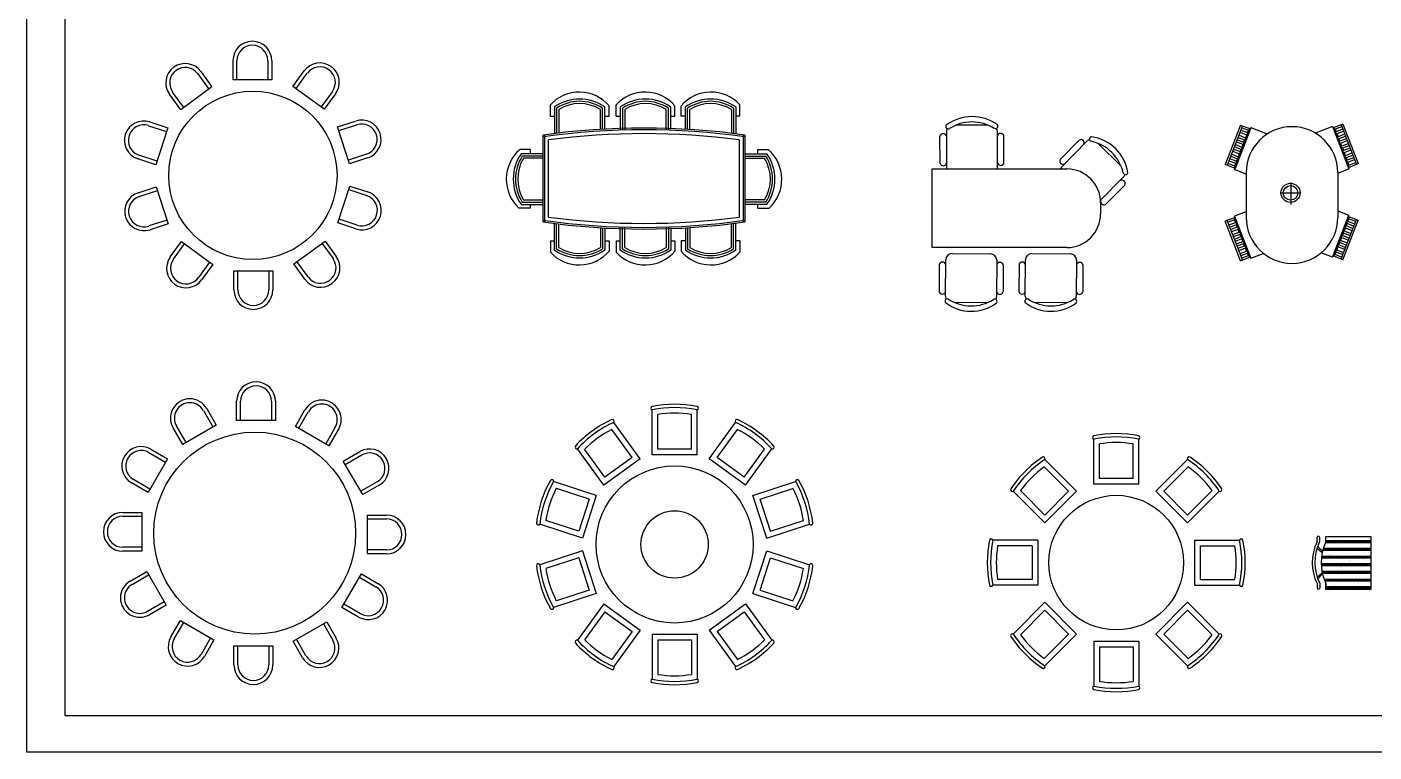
# Model space of a CAD drawing. Header units: inches. Extents: x 11.8 to 54.3, y 7.5 to 32.3.
# Drawn here: x 11.81 to 23.82, y 7.5 to 13.96 of the extents above; entities that cross this region are included whole.
import ezdxf

# ---------------------------------------------------------------- set-up
doc = ezdxf.new("R2010")
doc.units = ezdxf.units.IN
doc.header["$MEASUREMENT"] = 0
for name, color, linetype in [('02', 2, 'Continuous'), ('1', 1, 'Continuous'), ('4', 4, 'Continuous'), ('kadrbm', 4, 'Continuous')]:
    doc.layers.add(name, color=color, linetype=linetype)

# ---------------------------------------------------------------- blocks, each defined once
blk = doc.blocks.new('kadrbm')
at = {"layer": 'kadrbm', "color": 4}
blk.add_lwpolyline([(0, 0), (0, 24.797), (21, 24.797), (21, 0), (0, 0)], close=True, dxfattribs=at)
blk.add_lwpolyline([(20.663, 0.326), (20.663, 24.46), (0.337, 24.46), (0.337, 0.326), (20.663, 0.326)], dxfattribs=at)

msp = doc.modelspace()

# ---------------------------------------------------------------- linework, layer by layer
at = {"layer": '02'}
for p, q in [((13.681, 13.492), (13.681, 13.662)), ((13.958, 13.662), (13.958, 13.492)), ((13.332, 13.545), (13.432, 13.408)), ((14.209, 13.413), (14.309, 13.55)), ((13.208, 13.245), (13.108, 13.383)), ((14.533, 13.388), (14.433, 13.25)), ((12.893, 13.083), (13.055, 13.031)), ((14.589, 13.039), (14.751, 13.091)), ((12.97, 12.768), (12.808, 12.82)), ((14.837, 12.828), (14.675, 12.776)), ((12.811, 12.452), (12.972, 12.505)), ((14.678, 12.513), (14.839, 12.46)), ((13.058, 12.241), (12.896, 12.189)), ((14.754, 12.197), (14.592, 12.249)), ((13.115, 11.893), (13.215, 12.03)), ((14.439, 12.035), (14.539, 11.898)), ((13.438, 11.867), (13.338, 11.73)), ((13.689, 11.619), (13.689, 11.789)), ((13.966, 11.789), (13.966, 11.619)), ((14.316, 11.735), (14.216, 11.872)), ((13.713, 10.457), (13.713, 10.627)), ((13.99, 10.627), (13.99, 10.457)), ((13.382, 10.545), (13.467, 10.398)), ((14.233, 10.386), (14.318, 10.533)), ((17.434, 10.201), (17.434, 10.508)), ((17.734, 10.201), (17.734, 10.508)), ((13.228, 10.259), (13.143, 10.407)), ((14.558, 10.395), (14.473, 10.248)), ((17.206, 10.126), (17.025, 10.376)), ((17.963, 10.126), (18.144, 10.376)), ((21.372, 9.939), (21.372, 10.247)), ((21.672, 9.939), (21.672, 10.247)), ((12.897, 10.17), (13.044, 10.085)), ((14.647, 10.064), (14.794, 10.149)), ((16.963, 9.95), (16.782, 10.199)), ((17.206, 10.126), (16.963, 9.95)), ((17.734, 10.201), (17.434, 10.201)), ((18.205, 9.95), (17.963, 10.126)), ((18.205, 9.95), (18.386, 10.199)), ((21.097, 9.826), (20.88, 10.043)), ((21.946, 9.826), (22.164, 10.043)), ((12.906, 9.845), (12.759, 9.93)), ((14.933, 9.91), (14.785, 9.825)), ((16.822, 9.756), (16.53, 9.851)), ((18.346, 9.756), (18.639, 9.851)), ((21.672, 9.939), (21.372, 9.939)), ((16.822, 9.756), (16.73, 9.471)), ((18.439, 9.471), (18.346, 9.756)), ((20.885, 9.613), (20.668, 9.831)), ((21.097, 9.826), (20.885, 9.613)), ((22.158, 9.613), (21.946, 9.826)), ((22.158, 9.613), (22.376, 9.831)), ((12.664, 9.602), (12.834, 9.602)), ((14.845, 9.578), (15.015, 9.578)), ((16.73, 9.471), (16.437, 9.566)), ((18.439, 9.471), (18.732, 9.566)), ((23.392, 9.421), (23.792, 9.422)), ((23.392, 9.375), (23.392, 9.421)), ((23.392, 9.375), (23.392, 9.416)), ((23.392, 9.385), (23.792, 9.385)), ((23.392, 9.377), (23.792, 9.377)), ((23.448, 9.406), (23.448, 9.406)), ((23.461, 9.415), (23.461, 9.415)), ((23.48, 9.402), (23.48, 9.402)), ((23.529, 9.395), (23.529, 9.395)), ((23.548, 9.375), (23.548, 9.375)), ((23.611, 9.385), (23.611, 9.385)), ((23.616, 9.416), (23.616, 9.416)), ((23.643, 9.38), (23.643, 9.38)), ((23.692, 9.374), (23.692, 9.374)), ((23.779, 9.41), (23.779, 9.41)), ((23.782, 9.37), (23.782, 9.37)), ((23.792, 9.422), (23.792, 8.949)), ((12.834, 9.326), (12.664, 9.326)), ((15.015, 9.302), (14.845, 9.302)), ((20.772, 9.339), (20.464, 9.339)), ((20.772, 9.339), (20.772, 9.039)), ((22.272, 9.339), (22.579, 9.339)), ((22.272, 9.039), (22.272, 9.339)), ((23.363, 9.3), (23.792, 9.3)), ((23.365, 9.308), (23.792, 9.308)), ((23.368, 9.317), (23.792, 9.317)), ((23.384, 9.3), (23.384, 9.3)), ((23.388, 9.368), (23.792, 9.368)), ((23.393, 9.257), (23.393, 9.257)), ((23.413, 9.251), (23.413, 9.251)), ((23.424, 9.262), (23.424, 9.262)), ((23.424, 9.253), (23.424, 9.253)), ((23.457, 9.298), (23.457, 9.298)), ((23.475, 9.358), (23.475, 9.358)), ((23.476, 9.31), (23.476, 9.31)), ((23.537, 9.365), (23.537, 9.365)), ((23.539, 9.355), (23.539, 9.355)), ((23.547, 9.283), (23.547, 9.283)), ((23.572, 9.299), (23.572, 9.299)), ((23.612, 9.299), (23.612, 9.299)), ((23.658, 9.257), (23.658, 9.257)), ((23.664, 9.358), (23.664, 9.358)), ((23.697, 9.353), (23.697, 9.353)), ((23.718, 9.312), (23.718, 9.312)), ((23.73, 9.322), (23.73, 9.322)), ((23.735, 9.283), (23.735, 9.283)), ((23.76, 9.299), (23.76, 9.299)), ((23.774, 9.363), (23.774, 9.363)), ((23.775, 9.293), (23.775, 9.293)), ((16.73, 9.231), (16.437, 9.136)), ((16.73, 9.231), (16.822, 8.945)), ((18.346, 8.945), (18.439, 9.231)), ((18.439, 9.231), (18.732, 9.136)), ((23.348, 9.18), (23.792, 9.18)), ((23.348, 9.171), (23.792, 9.171)), ((23.349, 9.163), (23.792, 9.163)), ((23.35, 9.231), (23.792, 9.231)), ((23.351, 9.24), (23.792, 9.24)), ((23.352, 9.248), (23.792, 9.248)), ((23.352, 9.196), (23.352, 9.196)), ((23.372, 9.244), (23.372, 9.244)), ((23.427, 9.207), (23.427, 9.207)), ((23.453, 9.182), (23.453, 9.182)), ((23.473, 9.246), (23.473, 9.246)), ((23.498, 9.132), (23.498, 9.132)), ((23.523, 9.148), (23.523, 9.148)), ((23.534, 9.143), (23.534, 9.143)), ((23.535, 9.238), (23.535, 9.238)), ((23.555, 9.235), (23.555, 9.235)), ((23.587, 9.231), (23.587, 9.231)), ((23.594, 9.198), (23.594, 9.198)), ((23.606, 9.209), (23.606, 9.209)), ((23.608, 9.183), (23.608, 9.183)), ((23.615, 9.207), (23.615, 9.207)), ((23.636, 9.225), (23.636, 9.225)), ((23.686, 9.131), (23.686, 9.131)), ((23.694, 9.236), (23.694, 9.236)), ((23.712, 9.148), (23.712, 9.148)), ((23.718, 9.214), (23.718, 9.214)), ((23.75, 9.21), (23.75, 9.21)), ((23.772, 9.177), (23.772, 9.177)), ((23.776, 9.145), (23.776, 9.145)), ((23.787, 9.156), (23.787, 9.156)), ((12.747, 8.994), (12.894, 9.079)), ((14.774, 9.059), (14.921, 8.974)), ((20.772, 9.039), (20.464, 9.039)), ((22.272, 9.039), (22.579, 9.039)), ((23.355, 9.112), (23.792, 9.112)), ((23.357, 9.103), (23.792, 9.103)), ((23.359, 9.095), (23.792, 9.095)), ((23.368, 9.128), (23.368, 9.128)), ((23.368, 9.103), (23.368, 9.103)), ((23.375, 9.043), (23.792, 9.043)), ((23.378, 9.055), (23.378, 9.055)), ((23.378, 9.035), (23.792, 9.035)), ((23.382, 9.026), (23.792, 9.026)), ((23.41, 9.03), (23.41, 9.03)), ((23.417, 9.097), (23.417, 9.097)), ((23.45, 9.065), (23.45, 9.065)), ((23.47, 9.085), (23.47, 9.085)), ((23.482, 9.095), (23.482, 9.095)), ((23.5, 9.086), (23.5, 9.086)), ((23.531, 9.122), (23.531, 9.122)), ((23.531, 9.082), (23.531, 9.082)), ((23.566, 9.055), (23.566, 9.055)), ((23.58, 9.075), (23.58, 9.075)), ((23.604, 9.066), (23.604, 9.066)), ((23.652, 9.032), (23.652, 9.032)), ((23.662, 9.064), (23.662, 9.064)), ((23.663, 9.042), (23.663, 9.042)), ((23.69, 9.12), (23.69, 9.12)), ((23.694, 9.06), (23.694, 9.06)), ((23.716, 9.09), (23.716, 9.09)), ((23.743, 9.054), (23.743, 9.054)), ((23.755, 9.055), (23.755, 9.055)), ((23.768, 9.06), (23.768, 9.06)), ((16.822, 8.945), (16.53, 8.85)), ((18.346, 8.945), (18.639, 8.85)), ((23.392, 9.004), (23.392, 8.963)), ((23.392, 8.949), (23.392, 9.004)), ((23.392, 8.975), (23.792, 8.975)), ((23.392, 8.966), (23.792, 8.966)), ((23.392, 8.958), (23.792, 8.958)), ((23.792, 8.949), (23.392, 8.949)), ((23.449, 8.98), (23.449, 8.98)), ((23.474, 8.996), (23.474, 8.996)), ((23.528, 9.005), (23.528, 9.005)), ((23.592, 8.976), (23.592, 8.976)), ((23.601, 8.949), (23.601, 8.949)), ((23.637, 8.98), (23.637, 8.98)), ((23.663, 8.996), (23.663, 8.996)), ((23.686, 9.003), (23.686, 9.003)), ((13.032, 8.84), (12.885, 8.755)), ((14.782, 8.734), (14.635, 8.819)), ((13.122, 8.509), (13.207, 8.657)), ((16.963, 8.751), (16.782, 8.502)), ((16.963, 8.751), (17.206, 8.575)), ((17.963, 8.575), (18.205, 8.751)), ((18.205, 8.751), (18.386, 8.502)), ((20.885, 8.765), (20.668, 8.547)), ((20.885, 8.765), (21.097, 8.553)), ((21.946, 8.553), (22.158, 8.765)), ((22.158, 8.765), (22.376, 8.547)), ((14.452, 8.645), (14.537, 8.497)), ((17.206, 8.575), (17.025, 8.326)), ((17.963, 8.575), (18.144, 8.326)), ((21.097, 8.553), (20.88, 8.335)), ((21.946, 8.553), (22.164, 8.335)), ((13.447, 8.518), (13.362, 8.371)), ((13.689, 8.277), (13.689, 8.447)), ((13.966, 8.447), (13.966, 8.277)), ((14.297, 8.359), (14.212, 8.506)), ((17.434, 8.501), (17.734, 8.501)), ((17.434, 8.501), (17.434, 8.193)), ((17.734, 8.501), (17.734, 8.193)), ((21.372, 8.439), (21.372, 8.131)), ((21.372, 8.439), (21.672, 8.439)), ((21.672, 8.439), (21.672, 8.131))]:
    msp.add_line(p, q, dxfattribs=at)
msp.add_circle((17.584, 9.351), 0.3, dxfattribs=at)
for centre, radius, start, end in [((13.819, 13.662), 0.138, 0, 180), ((13.22, 13.464), 0.138, 36, 216), ((14.421, 13.469), 0.138, 324, 144), ((14.794, 12.96), 0.138, 288, 108), ((12.851, 12.952), 0.138, 72, 252), ((12.853, 12.32), 0.138, 108, 288), ((14.796, 12.328), 0.138, 252, 72), ((13.227, 11.811), 0.138, 144, 324), ((14.427, 11.816), 0.138, 216, 36), ((13.828, 11.619), 0.138, 180, 0), ((13.852, 10.627), 0.138, 0, 180), ((13.262, 10.476), 0.138, 30, 210), ((14.438, 10.464), 0.138, 330, 150), ((17.584, 9.591), 0.93, 80.7182, 99.2818), ((17.443, 9.545), 0.93, 116.7182, 135.2818), ((17.725, 9.545), 0.93, 44.7182, 63.2818), ((21.522, 9.329), 0.93, 80.7182, 99.2818), ((12.828, 10.05), 0.138, 60, 240), ((14.864, 10.029), 0.138, 300, 120), ((21.423, 9.288), 0.93, 125.7182, 144.2818), ((21.621, 9.288), 0.93, 35.7182, 54.2818), ((17.356, 9.425), 0.93, 152.7182, 171.2818), ((17.813, 9.425), 0.93, 8.7182, 27.2818), ((12.664, 9.464), 0.138, 90, 270), ((15.015, 9.44), 0.138, 270, 90), ((23.763, 9.189), 0.415, 153.4798, 206.5947), ((21.382, 9.189), 0.93, 170.7182, 189.2818), ((21.662, 9.189), 0.93, 350.7182, 9.2818), ((17.356, 9.276), 0.93, 188.7182, 207.2818), ((17.813, 9.276), 0.93, 332.7182, 351.2818), ((12.816, 8.875), 0.138, 120, 300), ((14.852, 8.854), 0.138, 240, 60), ((21.423, 9.09), 0.93, 215.7182, 234.2818), ((21.621, 9.09), 0.93, 305.7182, 324.2818), ((13.242, 8.44), 0.138, 150, 330), ((14.417, 8.428), 0.138, 210, 30), ((17.443, 9.156), 0.93, 224.7182, 243.2818), ((17.725, 9.156), 0.93, 296.7182, 315.2818), ((13.828, 8.277), 0.138, 180, 0), ((17.584, 9.111), 0.93, 260.7182, 279.2818), ((21.522, 9.049), 0.93, 260.7182, 279.2818)]:
    msp.add_arc(centre, radius, start, end, dxfattribs=at)
at = {"layer": '1'}
for p, q in [((16.512, 13.25), (16.512, 13.015)), ((16.532, 13.239), (16.532, 13.017)), ((16.552, 13.228), (16.552, 13.019)), ((16.922, 13.052), (16.922, 13.228)), ((16.942, 13.052), (16.942, 13.239)), ((16.962, 13.052), (16.962, 13.25)), ((17.099, 13.25), (17.099, 13.05)), ((17.119, 13.239), (17.119, 13.051)), ((17.139, 13.228), (17.139, 13.051)), ((17.509, 13.052), (17.509, 13.228)), ((17.529, 13.052), (17.529, 13.239)), ((17.549, 13.052), (17.549, 13.25)), ((17.68, 13.052), (17.68, 13.25)), ((17.7, 13.052), (17.7, 13.239)), ((17.72, 13.052), (17.72, 13.228)), ((18.09, 13.228), (18.09, 13.019)), ((18.11, 13.239), (18.11, 13.017)), ((18.13, 13.25), (18.13, 13.015)), ((23.542, 13.097, 4.5), (23.455, 13.063, 4.5)), ((23.542, 13.097, 4.5), (23.679, 12.745, 4.5)), ((16.411, 12.225), (16.411, 12.999)), ((16.426, 12.225), (16.426, 12.999)), ((18.196, 12.999), (18.196, 12.225)), ((18.211, 12.999), (18.211, 12.225)), ((19.951, 12.747, 4.5), (19.95, 12.989, 4.5)), ((20.007, 13.03, 4.5), (20.008, 12.707, 4.5)), ((20.376, 13.089, 4.5), (20.093, 13.088, 4.5)), ((20.464, 12.71, 4.5), (20.463, 13.033, 4.5)), ((20.521, 12.75, 4.5), (20.52, 12.993, 4.5)), ((22.631, 13.088, 4.5), (22.494, 12.736, 4.5)), ((22.648, 13.082, 4.5), (22.511, 12.73, 4.5)), ((22.574, 12.705, 4.5), (22.711, 13.058, 4.5)), ((22.723, 13.067, 4.5), (22.576, 12.691, 4.5)), ((22.718, 13.055, 4.5), (22.581, 12.702, 4.5)), ((22.61, 12.978, 4.5), (22.666, 12.957, 4.5)), ((22.617, 12.997, 4.5), (22.674, 12.975, 4.5)), ((22.628, 13.024, 4.5), (22.684, 13.002, 4.5)), ((22.631, 13.088, 4.5), (22.718, 13.055, 4.5)), ((22.635, 13.043, 4.5), (22.691, 13.021, 4.5)), ((22.644, 13.065, 4.5), (22.7, 13.043, 4.5)), ((22.684, 13.002, 4.5), (22.674, 12.975, 4.5)), ((22.7, 13.043, 4.5), (22.691, 13.021, 4.5)), ((22.723, 13.067, 4.5), (22.869, 13.01, 4.5)), ((23.451, 13.075, 4.5), (23.304, 13.018, 4.5)), ((23.451, 13.075, 4.5), (23.597, 12.699, 4.5)), ((23.455, 13.063, 4.5), (23.592, 12.711, 4.5)), ((23.599, 12.714, 4.5), (23.462, 13.066, 4.5)), ((23.53, 13.073, 4.5), (23.473, 13.051, 4.5)), ((23.473, 13.051, 4.5), (23.482, 13.029, 4.5)), ((23.538, 13.051, 4.5), (23.482, 13.029, 4.5)), ((23.545, 13.032, 4.5), (23.489, 13.011, 4.5)), ((23.489, 13.011, 4.5), (23.5, 12.984, 4.5)), ((23.556, 13.006, 4.5), (23.5, 12.984, 4.5)), ((23.563, 12.987, 4.5), (23.507, 12.965, 4.5)), ((23.526, 13.091, 4.5), (23.663, 12.738, 4.5)), ((21.021, 12.783, 4.5), (21.192, 12.955, 4.5)), ((21.26, 12.944, 4.5), (21.033, 12.714, 4.5)), ((21.563, 12.725, 4.5), (21.362, 12.924, 4.5)), ((22.562, 12.855, 4.5), (22.619, 12.833, 4.5)), ((22.57, 12.874, 4.5), (22.626, 12.852, 4.5)), ((22.578, 12.895, 4.5), (22.634, 12.873, 4.5)), ((22.585, 12.914, 4.5), (22.641, 12.892, 4.5)), ((22.595, 12.939, 4.5), (22.651, 12.917, 4.5)), ((22.602, 12.957, 4.5), (22.658, 12.936, 4.5)), ((22.634, 12.873, 4.5), (22.626, 12.852, 4.5)), ((22.651, 12.917, 4.5), (22.641, 12.892, 4.5)), ((22.666, 12.957, 4.5), (22.658, 12.936, 4.5)), ((23.507, 12.965, 4.5), (23.515, 12.944, 4.5)), ((23.571, 12.966, 4.5), (23.515, 12.944, 4.5)), ((23.579, 12.947, 4.5), (23.522, 12.925, 4.5)), ((23.522, 12.925, 4.5), (23.532, 12.9, 4.5)), ((23.588, 12.922, 4.5), (23.532, 12.9, 4.5)), ((23.596, 12.903, 4.5), (23.539, 12.882, 4.5)), ((23.539, 12.882, 4.5), (23.547, 12.861, 4.5)), ((23.604, 12.882, 4.5), (23.547, 12.861, 4.5)), ((23.611, 12.864, 4.5), (23.555, 12.842, 4.5)), ((16.412, 12.832), (16.215, 12.832)), ((16.412, 12.812), (16.226, 12.812)), ((16.412, 12.792), (16.237, 12.792)), ((18.21, 12.832), (18.408, 12.832)), ((18.21, 12.812), (18.397, 12.812)), ((18.21, 12.792), (18.386, 12.792)), ((22.581, 12.702, 4.5), (22.494, 12.736, 4.5)), ((22.576, 12.723, 4.5), (22.52, 12.745, 4.5)), ((22.529, 12.77, 4.5), (22.585, 12.748, 4.5)), ((22.536, 12.789, 4.5), (22.593, 12.767, 4.5)), ((22.545, 12.81, 4.5), (22.601, 12.788, 4.5)), ((22.552, 12.828, 4.5), (22.608, 12.806, 4.5)), ((22.585, 12.748, 4.5), (22.576, 12.723, 4.5)), ((22.601, 12.788, 4.5), (22.593, 12.767, 4.5)), ((22.619, 12.833, 4.5), (22.608, 12.806, 4.5)), ((23.555, 12.842, 4.5), (23.565, 12.815, 4.5)), ((23.621, 12.837, 4.5), (23.565, 12.815, 4.5)), ((23.629, 12.818, 4.5), (23.572, 12.796, 4.5)), ((23.572, 12.796, 4.5), (23.581, 12.775, 4.5)), ((23.637, 12.797, 4.5), (23.581, 12.775, 4.5)), ((23.644, 12.778, 4.5), (23.588, 12.756, 4.5)), ((23.588, 12.756, 4.5), (23.597, 12.732, 4.5)), ((23.592, 12.711, 4.5), (23.679, 12.745, 4.5)), ((23.597, 12.732, 4.5), (23.654, 12.754, 4.5)), ((21.381, 12.418, 4.5), (21.585, 12.623, 4.5)), ((22.676, 12.652, 4.5), (22.576, 12.691, 4.5)), ((23.498, 12.661, 4.5), (23.597, 12.699, 4.5)), ((21.426, 12.382, 4.5), (21.597, 12.554, 4.5)), ((23.082, 12.381, 4.5), (23.082, 12.576, 4.5)), ((16.215, 12.382), (16.411, 12.382)), ((16.226, 12.402), (16.411, 12.402)), ((16.237, 12.422), (16.411, 12.422)), ((18.386, 12.422), (18.211, 12.422)), ((18.397, 12.402), (18.211, 12.402)), ((18.408, 12.382), (18.211, 12.382)), ((22.984, 12.484, 4.5), (23.167, 12.484, 4.5)), ((22.581, 12.266, 4.5), (22.494, 12.232, 4.5)), ((22.574, 12.263, 4.5), (22.711, 11.911, 4.5)), ((22.676, 12.316, 4.5), (22.576, 12.278, 4.5)), ((22.723, 11.902, 4.5), (22.576, 12.278, 4.5)), ((22.718, 11.914, 4.5), (22.581, 12.266, 4.5)), ((23.451, 11.91, 4.5), (23.597, 12.286, 4.5)), ((23.455, 11.922, 4.5), (23.592, 12.274, 4.5)), ((23.599, 12.272, 4.5), (23.462, 11.919, 4.5)), ((23.498, 12.325, 4.5), (23.597, 12.286, 4.5)), ((23.588, 12.229, 4.5), (23.597, 12.253, 4.5)), ((23.592, 12.274, 4.5), (23.679, 12.241, 4.5)), ((23.597, 12.253, 4.5), (23.654, 12.232, 4.5)), ((16.512, 11.975), (16.512, 12.21)), ((16.532, 11.986), (16.532, 12.208)), ((16.552, 11.997), (16.552, 12.206)), ((16.922, 12.172), (16.922, 11.997)), ((16.942, 12.172), (16.942, 11.986)), ((16.962, 12.172), (16.962, 11.975)), ((17.099, 11.975), (17.099, 12.174)), ((17.119, 11.986), (17.119, 12.174)), ((17.139, 11.997), (17.139, 12.173)), ((17.509, 12.172), (17.509, 11.997)), ((17.529, 12.172), (17.529, 11.986)), ((17.549, 12.172), (17.549, 11.975)), ((17.68, 12.172), (17.68, 11.975)), ((17.7, 12.172), (17.7, 11.986)), ((17.72, 12.172), (17.72, 11.997)), ((18.09, 11.997), (18.09, 12.206)), ((18.11, 11.986), (18.11, 12.208)), ((18.13, 11.975), (18.13, 12.21)), ((22.631, 11.88, 4.5), (22.494, 12.232, 4.5)), ((22.648, 11.886, 4.5), (22.511, 12.239, 4.5)), ((22.576, 12.245, 4.5), (22.52, 12.223, 4.5)), ((22.529, 12.199, 4.5), (22.585, 12.22, 4.5)), ((22.536, 12.18, 4.5), (22.593, 12.202, 4.5)), ((22.545, 12.159, 4.5), (22.601, 12.181, 4.5)), ((22.552, 12.14, 4.5), (22.608, 12.162, 4.5)), ((22.562, 12.113, 4.5), (22.619, 12.135, 4.5)), ((22.585, 12.22, 4.5), (22.576, 12.245, 4.5)), ((22.601, 12.181, 4.5), (22.593, 12.202, 4.5)), ((22.619, 12.135, 4.5), (22.608, 12.162, 4.5)), ((23.526, 11.895, 4.5), (23.663, 12.247, 4.5)), ((23.542, 11.888, 4.5), (23.679, 12.241, 4.5)), ((23.555, 12.144, 4.5), (23.565, 12.17, 4.5)), ((23.611, 12.122, 4.5), (23.555, 12.144, 4.5)), ((23.621, 12.149, 4.5), (23.565, 12.17, 4.5)), ((23.572, 12.189, 4.5), (23.581, 12.21, 4.5)), ((23.629, 12.167, 4.5), (23.572, 12.189, 4.5)), ((23.637, 12.188, 4.5), (23.581, 12.21, 4.5)), ((23.644, 12.207, 4.5), (23.588, 12.229, 4.5)), ((22.57, 12.094, 4.5), (22.626, 12.116, 4.5)), ((22.578, 12.073, 4.5), (22.634, 12.095, 4.5)), ((22.585, 12.055, 4.5), (22.641, 12.077, 4.5)), ((22.595, 12.03, 4.5), (22.651, 12.052, 4.5)), ((22.602, 12.011, 4.5), (22.658, 12.033, 4.5)), ((22.61, 11.99, 4.5), (22.666, 12.012, 4.5)), ((22.634, 12.095, 4.5), (22.626, 12.116, 4.5)), ((22.651, 12.052, 4.5), (22.641, 12.077, 4.5)), ((22.666, 12.012, 4.5), (22.658, 12.033, 4.5)), ((23.507, 12.02, 4.5), (23.515, 12.041, 4.5)), ((23.563, 11.998, 4.5), (23.507, 12.02, 4.5)), ((23.571, 12.019, 4.5), (23.515, 12.041, 4.5)), ((23.522, 12.06, 4.5), (23.532, 12.085, 4.5)), ((23.579, 12.038, 4.5), (23.522, 12.06, 4.5)), ((23.588, 12.063, 4.5), (23.532, 12.085, 4.5)), ((23.539, 12.104, 4.5), (23.547, 12.125, 4.5)), ((23.596, 12.082, 4.5), (23.539, 12.104, 4.5)), ((23.604, 12.103, 4.5), (23.547, 12.125, 4.5)), ((20.058, 11.943, 4.5), (20.4, 11.941, 4.5)), ((20.769, 11.943, 4.5), (21.111, 11.941, 4.5)), ((22.617, 11.971, 4.5), (22.674, 11.993, 4.5)), ((22.628, 11.944, 4.5), (22.684, 11.966, 4.5)), ((22.631, 11.88, 4.5), (22.718, 11.914, 4.5)), ((22.635, 11.926, 4.5), (22.691, 11.947, 4.5)), ((22.644, 11.904, 4.5), (22.7, 11.926, 4.5)), ((22.684, 11.966, 4.5), (22.674, 11.993, 4.5)), ((22.7, 11.926, 4.5), (22.691, 11.947, 4.5)), ((22.723, 11.902, 4.5), (22.834, 11.945, 4.5)), ((23.451, 11.91, 4.5), (23.349, 11.95, 4.5)), ((23.542, 11.888, 4.5), (23.455, 11.922, 4.5)), ((23.473, 11.934, 4.5), (23.482, 11.956, 4.5)), ((23.53, 11.912, 4.5), (23.473, 11.934, 4.5)), ((23.538, 11.934, 4.5), (23.482, 11.956, 4.5)), ((23.489, 11.975, 4.5), (23.5, 12.002, 4.5)), ((23.545, 11.953, 4.5), (23.489, 11.975, 4.5)), ((23.556, 11.98, 4.5), (23.5, 12.002, 4.5)), ((19.944, 11.846, 4.5), (19.943, 11.604, 4.5)), ((19.999, 11.563, 4.5), (20.001, 11.886, 4.5)), ((20.457, 11.884, 4.5), (20.455, 11.561, 4.5)), ((20.514, 11.843, 4.5), (20.513, 11.601, 4.5)), ((20.655, 11.846, 4.5), (20.654, 11.604, 4.5)), ((20.71, 11.563, 4.5), (20.712, 11.886, 4.5)), ((21.168, 11.884, 4.5), (21.166, 11.561, 4.5)), ((21.225, 11.843, 4.5), (21.224, 11.601, 4.5)), ((20.368, 11.504, 4.5), (20.086, 11.506, 4.5)), ((21.079, 11.504, 4.5), (20.797, 11.506, 4.5))]:
    msp.add_line(p, q, dxfattribs=at)
for radius in [0.0852, 0.0651]:
    msp.add_circle((23.076, 12.484, 4.5), radius, dxfattribs=at)
for centre, radius, start, end in [((16.737, 12.926), 0.394, 55.1992, 124.8008), ((16.737, 12.926), 0.374, 56.7849, 123.2151), ((16.737, 12.926), 0.354, 58.5166, 121.4834), ((17.324, 12.926), 0.394, 55.1992, 124.8008), ((17.324, 12.926), 0.374, 56.7849, 123.2151), ((17.324, 12.926), 0.354, 58.5166, 121.4834), ((17.905, 12.926), 0.394, 55.1992, 124.8008), ((17.905, 12.926), 0.374, 56.7849, 123.2151), ((17.905, 12.926), 0.354, 58.5166, 121.4834), ((20.236, 12.784, 4.5), 0.38, 53.4413, 127.1811), ((20.236, 12.743, 4.5), 0.373, 57.887, 122.7355), ((17.311, 6.587), 6.475, 82.0102, 97.9898), ((17.311, 6.587), 6.46, 82.0102, 97.9898), ((19.978, 12.981, 4.5), 0.0297, 16.5714, 164.051), ((20.023, 13.075, 4.5), 0.0208, 143.6212, 302.3386), ((20.064, 13.03, 4.5), 0.057, 152.7268, 180.3112), ((20.446, 13.077, 4.5), 0.0208, 238.2838, 37.0013), ((20.406, 13.032, 4.5), 0.057, 0.3112, 27.8957), ((20.491, 12.984, 4.5), 0.0297, 16.5714, 164.051), ((21.304, 12.964, 4.5), 0.0208, 98.6212, 257.3386), ((21.249, 12.608, 4.5), 0.38, 8.4413, 82.1811), ((21.206, 12.929, 4.5), 0.0297, 331.5714, 119.051), ((21.301, 12.904, 4.5), 0.057, 107.7268, 135.3112), ((21.22, 12.579, 4.5), 0.373, 12.887, 77.7355), ((16.539, 12.607), 0.394, 145.1992, 214.8008), ((16.539, 12.607), 0.374, 146.7849, 213.2151), ((16.539, 12.607), 0.354, 148.5166, 211.4834), ((18.084, 12.607), 0.354, 328.5166, 31.4834), ((18.084, 12.607), 0.374, 326.7849, 33.2151), ((18.084, 12.607), 0.394, 325.1992, 34.8008), ((19.98, 12.756, 4.5), 0.0297, 196.5714, 344.051), ((20.493, 12.759, 4.5), 0.0297, 196.5714, 344.051), ((21.047, 12.769, 4.5), 0.0297, 151.5714, 299.051), ((20.065, 12.707, 4.5), 0.057, 180.3112, 190.966), ((20.407, 12.709, 4.5), 0.057, 347.1254, 0.3112), ((21.074, 12.674, 4.5), 0.057, 135.3112, 156.8541), ((21.604, 12.667, 4.5), 0.0208, 193.2838, 352.0013), ((21.544, 12.663, 4.5), 0.057, 315.3112, 342.8957), ((21.571, 12.569, 4.5), 0.0297, 331.5714, 119.051), ((21.412, 12.408, 4.5), 0.0297, 151.5714, 299.051), ((17.311, 18.637), 6.475, 262.0102, 277.9898), ((17.311, 18.637), 6.46, 262.0102, 277.9898), ((16.737, 12.299), 0.394, 235.1992, 304.8008), ((16.737, 12.299), 0.374, 236.7849, 303.2151), ((16.737, 12.299), 0.354, 238.5166, 301.4834), ((17.324, 12.299), 0.394, 235.1992, 304.8008), ((17.324, 12.299), 0.374, 236.7849, 303.2151), ((17.324, 12.299), 0.354, 238.5166, 301.4834), ((17.905, 12.299), 0.394, 235.1992, 304.8008), ((17.905, 12.299), 0.374, 236.7849, 303.2151), ((17.905, 12.299), 0.354, 238.5166, 301.4834), ((20.058, 11.886, 4.5), 0.057, 89.6888, 179.6888), ((20.4, 11.884, 4.5), 0.057, 359.6888, 89.6888), ((20.769, 11.886, 4.5), 0.057, 89.6888, 179.6888), ((21.111, 11.884, 4.5), 0.057, 359.6888, 89.6888), ((19.972, 11.838, 4.5), 0.0297, 15.949, 163.4286), ((20.485, 11.835, 4.5), 0.0297, 15.949, 163.4286), ((20.683, 11.838, 4.5), 0.0297, 15.949, 163.4286), ((21.196, 11.835, 4.5), 0.0297, 15.949, 163.4286), ((19.971, 11.612, 4.5), 0.0297, 195.949, 343.4286), ((20.016, 11.518, 4.5), 0.0208, 57.6614, 216.3788), ((20.056, 11.563, 4.5), 0.057, 179.6888, 207.2732), ((20.229, 11.85, 4.5), 0.373, 237.2645, 302.113), ((20.438, 11.516, 4.5), 0.0208, 322.9987, 121.7162), ((20.398, 11.561, 4.5), 0.057, 332.1043, 359.6888), ((20.484, 11.609, 4.5), 0.0297, 195.949, 343.4286), ((20.682, 11.612, 4.5), 0.0297, 195.949, 343.4286), ((20.727, 11.518, 4.5), 0.0208, 57.6614, 216.3788), ((20.767, 11.563, 4.5), 0.057, 179.6888, 207.2732), ((20.94, 11.85, 4.5), 0.373, 237.2645, 302.113), ((21.149, 11.516, 4.5), 0.0208, 322.9987, 121.7162), ((21.109, 11.561, 4.5), 0.057, 332.1043, 359.6888), ((21.195, 11.609, 4.5), 0.0297, 195.949, 343.4286), ((20.229, 11.809, 4.5), 0.38, 232.8189, 306.5587), ((20.94, 11.809, 4.5), 0.38, 232.8189, 306.5587)]:
    msp.add_arc(centre, radius, start, end, dxfattribs=at)
at = {"layer": '4'}
for p, q in [((13.647, 13.492), (13.647, 13.662)), ((13.992, 13.662), (13.992, 13.492)), ((13.36, 13.566), (13.459, 13.428)), ((13.992, 13.492), (13.647, 13.492)), ((14.181, 13.433), (14.281, 13.571)), ((13.18, 13.225), (13.08, 13.363)), ((13.459, 13.428), (13.18, 13.225)), ((14.46, 13.23), (14.181, 13.433)), ((14.56, 13.368), (14.46, 13.23)), ((16.476, 13.167), (16.476, 13.269)), ((17, 13.167), (17, 13.259)), ((17.064, 13.167), (17.064, 13.269)), ((17.587, 13.167), (17.587, 13.259)), ((17.642, 13.167), (17.642, 13.259)), ((18.166, 13.167), (18.166, 13.269)), ((12.904, 13.116), (13.066, 13.064)), ((14.579, 13.072), (14.74, 13.124)), ((16.476, 13.167), (16.512, 13.167)), ((16.959, 13.167), (17, 13.167)), ((17.064, 13.167), (17.099, 13.167)), ((17.547, 13.167), (17.587, 13.167)), ((17.683, 13.167), (17.642, 13.167)), ((18.166, 13.167), (18.13, 13.167)), ((13.066, 13.064), (12.959, 12.735)), ((14.686, 12.743), (14.579, 13.072)), ((16.298, 12.87), (16.206, 12.87)), ((16.298, 12.83), (16.298, 12.87)), ((16.461, 12.269), (16.461, 12.956)), ((18.161, 12.956), (18.161, 12.269)), ((18.325, 12.87), (18.417, 12.87)), ((18.325, 12.83), (18.325, 12.87)), ((12.959, 12.735), (12.797, 12.788)), ((14.847, 12.796), (14.686, 12.743)), ((19.882, 12.697, 4.5), (21.082, 12.697, 4.5)), ((19.882, 11.997, 4.5), (19.882, 12.697, 4.5)), ((22.681, 12.666, 4.5), (22.681, 12.264, 4.5)), ((23.498, 12.661, 4.5), (23.498, 12.264, 4.5)), ((12.8, 12.485), (12.962, 12.537)), ((12.962, 12.537), (13.068, 12.209)), ((14.581, 12.217), (14.688, 12.545)), ((14.688, 12.545), (14.85, 12.493)), ((16.298, 12.347), (16.298, 12.382)), ((18.325, 12.347), (18.325, 12.382)), ((21.382, 12.397, 4.5), (21.382, 12.297, 4.5)), ((16.298, 12.347), (16.196, 12.347)), ((18.325, 12.347), (18.426, 12.347)), ((13.068, 12.209), (12.907, 12.156)), ((14.743, 12.164), (14.581, 12.217)), ((13.087, 11.913), (13.187, 12.05)), ((13.187, 12.05), (13.466, 11.847)), ((14.188, 11.852), (14.467, 12.055)), ((14.467, 12.055), (14.567, 11.918)), ((16.476, 12.058), (16.476, 11.956)), ((16.476, 12.058), (16.512, 12.058)), ((16.959, 12.058), (17, 12.058)), ((17, 12.058), (17, 11.965)), ((17.064, 12.058), (17.064, 11.956)), ((17.064, 12.058), (17.099, 12.058)), ((17.547, 12.058), (17.587, 12.058)), ((17.587, 12.058), (17.587, 11.965)), ((17.642, 12.058), (17.642, 11.965)), ((17.683, 12.058), (17.642, 12.058)), ((18.166, 12.058), (18.13, 12.058)), ((18.166, 12.058), (18.166, 11.956)), ((21.082, 11.997, 4.5), (19.882, 11.997, 4.5)), ((13.466, 11.847), (13.366, 11.71)), ((13.655, 11.789), (14.001, 11.789)), ((13.655, 11.619), (13.655, 11.789)), ((14.001, 11.789), (14.001, 11.619)), ((14.288, 11.715), (14.188, 11.852)), ((13.679, 10.457), (13.679, 10.627)), ((14.024, 10.627), (14.024, 10.457)), ((13.412, 10.562), (13.497, 10.415)), ((14.024, 10.457), (13.679, 10.457)), ((14.203, 10.403), (14.288, 10.55)), ((17.384, 10.151), (17.384, 10.55)), ((17.784, 10.151), (17.784, 10.55)), ((13.198, 10.242), (13.113, 10.389)), ((13.497, 10.415), (13.198, 10.242)), ((14.502, 10.23), (14.203, 10.403)), ((14.587, 10.378), (14.502, 10.23)), ((17.276, 10.115), (17.041, 10.439)), ((17.893, 10.115), (18.128, 10.439)), ((21.322, 9.889), (21.322, 10.288)), ((21.722, 9.889), (21.722, 10.288)), ((13.061, 10.115), (12.889, 9.815)), ((12.914, 10.2), (13.061, 10.115)), ((14.63, 10.094), (14.777, 10.179)), ((14.803, 9.795), (14.63, 10.094)), ((16.952, 9.88), (16.718, 10.203)), ((17.276, 10.115), (16.952, 9.88)), ((17.784, 10.151), (17.384, 10.151)), ((18.216, 9.88), (17.893, 10.115)), ((18.216, 9.88), (18.451, 10.203)), ((21.168, 9.826), (20.886, 10.108)), ((21.875, 9.826), (22.158, 10.108)), ((12.889, 9.815), (12.741, 9.9)), ((14.95, 9.88), (14.803, 9.795)), ((16.885, 9.788), (16.505, 9.911)), ((18.283, 9.788), (18.663, 9.911)), ((21.722, 9.889), (21.322, 9.889)), ((16.885, 9.788), (16.762, 9.408)), ((18.407, 9.408), (18.283, 9.788)), ((20.885, 9.543), (20.603, 9.825)), ((21.168, 9.826), (20.885, 9.543)), ((22.158, 9.543), (21.875, 9.826)), ((22.158, 9.543), (22.44, 9.825)), ((12.664, 9.637), (12.834, 9.637)), ((12.834, 9.637), (12.834, 9.291)), ((14.845, 9.267), (14.845, 9.613)), ((14.845, 9.613), (15.015, 9.613)), ((16.762, 9.408), (16.382, 9.531)), ((18.407, 9.408), (18.787, 9.531)), ((20.822, 9.389), (20.422, 9.389)), ((20.822, 9.389), (20.822, 8.989)), ((22.222, 9.389), (22.621, 9.389)), ((22.222, 8.989), (22.222, 9.389)), ((23.313, 9.375), (23.313, 9.416)), ((23.336, 9.375), (23.336, 9.416)), ((12.834, 9.291), (12.664, 9.291)), ((15.015, 9.267), (14.845, 9.267)), ((16.762, 9.294), (16.382, 9.17)), ((16.762, 9.294), (16.885, 8.913)), ((18.283, 8.913), (18.407, 9.294)), ((18.407, 9.294), (18.787, 9.17)), ((23.313, 9.318), (23.358, 9.28)), ((23.318, 9.333), (23.361, 9.291)), ((12.729, 9.024), (12.877, 9.109)), ((12.877, 9.109), (13.05, 8.81)), ((14.618, 8.789), (14.791, 9.089)), ((14.791, 9.089), (14.938, 9.004)), ((23.313, 9.06), (23.358, 9.098)), ((23.318, 9.045), (23.361, 9.088)), ((16.885, 8.913), (16.505, 8.79)), ((18.283, 8.913), (18.663, 8.79)), ((20.822, 8.989), (20.422, 8.989)), ((22.222, 8.989), (22.621, 8.989)), ((23.313, 9.004), (23.313, 8.962)), ((23.336, 9.004), (23.336, 8.962)), ((13.05, 8.81), (12.902, 8.725)), ((14.765, 8.704), (14.618, 8.789)), ((16.952, 8.821), (16.718, 8.498)), ((16.952, 8.821), (17.276, 8.586)), ((17.893, 8.586), (18.216, 8.821)), ((18.216, 8.821), (18.451, 8.498)), ((20.885, 8.836), (20.603, 8.553)), ((20.885, 8.836), (21.168, 8.553)), ((21.875, 8.553), (22.158, 8.836)), ((22.158, 8.836), (22.44, 8.553)), ((13.092, 8.527), (13.177, 8.674)), ((13.177, 8.674), (13.476, 8.501)), ((14.182, 8.489), (14.482, 8.662)), ((14.482, 8.662), (14.567, 8.515)), ((17.276, 8.586), (17.041, 8.263)), ((17.384, 8.551), (17.384, 8.151)), ((17.384, 8.551), (17.784, 8.551)), ((17.784, 8.551), (17.784, 8.151)), ((17.893, 8.586), (18.128, 8.263)), ((21.168, 8.553), (20.886, 8.27)), ((21.875, 8.553), (22.158, 8.27)), ((13.476, 8.501), (13.391, 8.354)), ((13.655, 8.277), (13.655, 8.447)), ((13.655, 8.447), (14.001, 8.447)), ((14.001, 8.447), (14.001, 8.277)), ((14.267, 8.342), (14.182, 8.489)), ((21.322, 8.489), (21.322, 8.09)), ((21.322, 8.489), (21.722, 8.489)), ((21.722, 8.489), (21.722, 8.09))]:
    msp.add_line(p, q, dxfattribs=at)
for centre, radius in [((13.824, 12.64), 0.75), ((13.84, 9.452), 0.9), ((17.584, 9.351), 0.7), ((21.522, 9.189), 0.6)]:
    msp.add_circle(centre, radius, dxfattribs=at)
for centre, radius, start, end in [((13.819, 13.662), 0.173, 0, 180), ((13.22, 13.464), 0.173, 36, 216), ((14.421, 13.469), 0.173, 324, 144), ((16.734, 13.032), 0.35, 40.4904, 137.4605), ((17.321, 13.032), 0.35, 40.4904, 137.4605), ((17.908, 13.032), 0.35, 42.5395, 139.5096), ((12.851, 12.952), 0.173, 72, 252), ((14.794, 12.96), 0.173, 288, 108), ((17.311, 6.587), 6.425, 82.3977, 97.6023), ((23.089, 12.666, 4.5), 0.408, 0, 180), ((16.433, 12.605), 0.35, 130.4904, 227.4605), ((18.19, 12.605), 0.35, 312.5395, 49.5096), ((21.082, 12.397, 4.5), 0.3, 0, 90), ((14.796, 12.328), 0.173, 252, 72), ((12.853, 12.32), 0.173, 108, 288), ((17.311, 18.637), 6.425, 262.3977, 277.6023), ((21.082, 12.297, 4.5), 0.3, 270, 0), ((23.089, 12.264, 4.5), 0.408, 180, 0), ((13.227, 11.811), 0.173, 144, 324), ((14.427, 11.816), 0.173, 216, 36), ((16.734, 12.192), 0.35, 222.5395, 319.5096), ((17.321, 12.192), 0.35, 222.5395, 319.5096), ((17.908, 12.192), 0.35, 220.4904, 317.4605), ((13.828, 11.619), 0.173, 180, 0), ((13.852, 10.627), 0.173, 0, 180), ((13.262, 10.476), 0.173, 30, 210), ((14.438, 10.464), 0.173, 330, 150), ((17.389, 10.565), 0.0159, 105.2867, 254.7133), ((17.584, 9.591), 1.01, 78.5788, 101.4212), ((17.584, 9.591), 0.98, 78.2243, 101.7757), ((17.78, 10.565), 0.0159, 285.2867, 74.7133), ((17.443, 9.545), 1.01, 114.5788, 137.4212), ((17.029, 10.448), 0.0159, 321.2867, 110.7133), ((18.14, 10.448), 0.0159, 69.2867, 218.7133), ((17.725, 9.545), 1.01, 42.5788, 65.4212), ((17.443, 9.545), 0.98, 114.2243, 137.7757), ((17.725, 9.545), 0.98, 42.2243, 65.7757), ((21.522, 9.329), 1.01, 78.5788, 101.4212), ((12.828, 10.05), 0.173, 60, 240), ((16.712, 10.218), 0.0159, 141.2867, 290.7133), ((18.457, 10.218), 0.0159, 249.2867, 38.7133), ((21.326, 10.304), 0.0159, 105.2867, 254.7133), ((21.522, 9.329), 0.98, 78.2243, 101.7757), ((21.717, 10.304), 0.0159, 285.2867, 74.7133), ((14.864, 10.029), 0.173, 300, 120), ((21.423, 9.288), 1.01, 123.5788, 146.4212), ((21.423, 9.288), 0.98, 123.2243, 146.7757), ((20.872, 10.116), 0.0159, 330.2867, 119.7133), ((22.171, 10.116), 0.0159, 60.2867, 209.7133), ((21.621, 9.288), 0.98, 33.2243, 56.7757), ((21.621, 9.288), 1.01, 33.5788, 56.4212), ((17.356, 9.425), 1.01, 150.5788, 173.4212), ((17.356, 9.425), 0.98, 150.2243, 173.7757), ((16.49, 9.912), 0.0159, 357.2867, 146.7133), ((18.679, 9.912), 0.0159, 33.2867, 182.7133), ((17.813, 9.425), 0.98, 6.2243, 29.7757), ((17.813, 9.425), 1.01, 6.5788, 29.4212), ((20.595, 9.839), 0.0159, 150.2867, 299.7133), ((22.448, 9.839), 0.0159, 240.2867, 29.7133), ((12.664, 9.464), 0.173, 90, 270), ((15.015, 9.44), 0.173, 270, 90), ((16.369, 9.54), 0.0159, 177.2867, 326.7133), ((18.8, 9.54), 0.0159, 213.2867, 2.7133), ((21.382, 9.189), 1.01, 168.5788, 191.4212), ((20.407, 9.385), 0.0159, 15.2867, 164.7133), ((21.382, 9.189), 0.98, 168.2243, 191.7757), ((22.636, 9.385), 0.0159, 15.2867, 164.7133), ((21.662, 9.189), 0.98, 348.2243, 11.7757), ((21.662, 9.189), 1.01, 348.5788, 11.4212), ((23.684, 9.189), 0.415, 153.4798, 206.5947), ((23.707, 9.189), 0.415, 153.4798, 206.5947), ((23.324, 9.414), 0.0115, 6.7898, 173.2847), ((16.369, 9.162), 0.0159, 33.2867, 182.7133), ((17.356, 9.276), 1.01, 186.5788, 209.4212), ((17.356, 9.276), 0.98, 186.2243, 209.7757), ((17.813, 9.276), 0.98, 330.2243, 353.7757), ((17.813, 9.276), 1.01, 330.5788, 353.4212), ((18.8, 9.162), 0.0159, 357.2867, 146.7133), ((12.816, 8.875), 0.173, 120, 300), ((14.852, 8.854), 0.173, 240, 60), ((20.407, 8.993), 0.0159, 195.2867, 344.7133), ((22.636, 8.993), 0.0159, 195.2867, 344.7133), ((23.325, 8.964), 0.0115, 186.7898, 353.2847), ((16.49, 8.789), 0.0159, 213.2867, 2.7133), ((18.679, 8.789), 0.0159, 177.2867, 326.7133), ((20.595, 8.539), 0.0159, 60.2867, 209.7133), ((21.423, 9.09), 1.01, 213.5788, 236.4212), ((21.423, 9.09), 0.98, 213.2243, 236.7757), ((21.621, 9.09), 0.98, 303.2243, 326.7757), ((21.621, 9.09), 1.01, 303.5788, 326.4212), ((22.448, 8.539), 0.0159, 330.2867, 119.7133), ((13.242, 8.44), 0.173, 150, 330), ((14.417, 8.428), 0.173, 210, 30), ((16.712, 8.483), 0.0159, 69.2867, 218.7133), ((17.443, 9.156), 1.01, 222.5788, 245.4212), ((17.443, 9.156), 0.98, 222.2243, 245.7757), ((17.725, 9.156), 0.98, 294.2243, 317.7757), ((17.725, 9.156), 1.01, 294.5788, 317.4212), ((18.457, 8.483), 0.0159, 321.2867, 110.7133), ((13.828, 8.277), 0.173, 180, 0), ((17.029, 8.253), 0.0159, 249.2867, 38.7133), ((18.14, 8.253), 0.0159, 141.2867, 290.7133), ((20.872, 8.262), 0.0159, 240.2867, 29.7133), ((22.171, 8.262), 0.0159, 150.2867, 299.7133), ((17.389, 8.136), 0.0159, 105.2867, 254.7133), ((17.584, 9.111), 0.98, 258.2243, 281.7757), ((17.584, 9.111), 1.01, 258.5788, 281.4212), ((17.78, 8.136), 0.0159, 285.2867, 74.7133), ((21.326, 8.074), 0.0159, 105.2867, 254.7133), ((21.522, 9.049), 0.98, 258.2243, 281.7757), ((21.522, 9.049), 1.01, 258.5788, 281.4212), ((21.717, 8.074), 0.0159, 285.2867, 74.7133)]:
    msp.add_arc(centre, radius, start, end, dxfattribs=at)

# ---------------------------------------------------------------- block references
at = {"layer": 'kadrbm'}
msp.add_blockref('kadrbm', (11.809, 7.501), dxfattribs=at)

doc.saveas('drawing.dxf')
